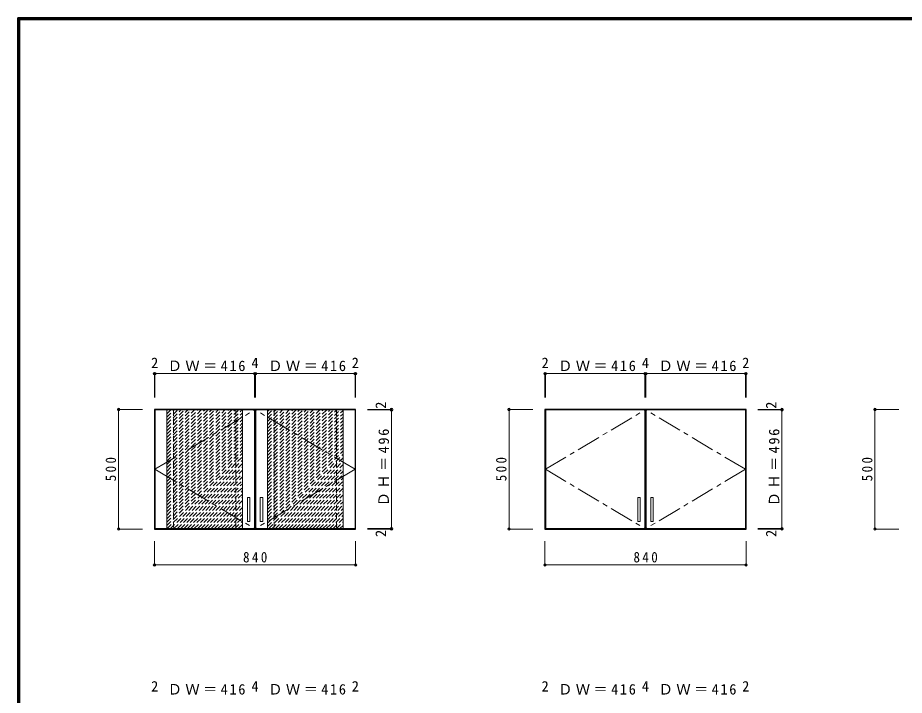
# Model space of a CAD drawing. Units: millimetres at full size, sheet at 1:20; details may follow other scales. Extents: x -4000 to 3800, y -2865 to 2783.
# Drawn here: x -4000 to -297, y -50 to 2783 of the extents above; entities that cross this region are included whole.
import ezdxf
from ezdxf.enums import TextEntityAlignment as Align

# ---------------------------------------------------------------- set-up
doc = ezdxf.new("R2010")
doc.units = ezdxf.units.MM
doc.header["$LTSCALE"] = 20
doc.header["$PDMODE"] = 32
doc.header["$PDSIZE"] = 10
doc.linetypes.add('CHAIN1', pattern=[8, 5, -1, 1, -1])
doc.linetypes.add('DASHED1', pattern=[1.8, 1.2, -0.6])
for name, color, linetype, lineweight in [('0-1_本体', 2, 'Continuous', 35), ('0-B_寸法', 7, 'Continuous', 9), ('1-2_扉', 3, 'Continuous', 25), ('1-3_扉仕上', 7, 'Continuous', 18), ('1-C_ハッチ', 4, 'DASHED1', 9), ('F-1_枠', 6, 'Continuous', 40)]:
    doc.layers.add(name, color=color, linetype=linetype, lineweight=lineweight)
doc.styles.add('ＭＳ ゴシック', font='')
doc.styles.get('ＭＳ ゴシック').set_extended_font_data('MS Gothic')

msp = doc.modelspace()

# ---------------------------------------------------------------- linework, layer by layer
at = {"layer": '0-1_本体', "color": 3, "lineweight": 25}
for p, q in [((-3428.78, 1145.36), (-3428.78, 645.36)), ((-2588.78, 1145.36), (-3428.78, 1145.36)), ((-2588.78, 645.36), (-2588.78, 1145.36)), ((-1797.93, 1145.36), (-1797.93, 645.36)), ((-957.93, 1145.36), (-1797.93, 1145.36)), ((-957.93, 645.36), (-957.93, 1145.36)), ((-3428.78, 645.36), (-2588.78, 645.36)), ((-1797.93, 645.36), (-957.93, 645.36))]:
    msp.add_line(p, q, dxfattribs=at)
at = {"layer": '0-B_寸法', "color": 4}
for p, q in [((-3428.78, 1295.36), (-3428.78, 1195.36)), ((-3428.78, 1295.36), (-3426.78, 1295.36)), ((-3426.78, 1295.36), (-3010.78, 1295.36)), ((-3426.78, 1295.36), (-3426.78, 1195.36)), ((-3010.78, 1295.36), (-3006.78, 1295.36)), ((-3010.78, 1295.36), (-3010.78, 1195.36)), ((-3006.78, 1295.36), (-2590.78, 1295.36)), ((-3006.78, 1295.36), (-3006.78, 1195.36)), ((-2590.78, 1295.36), (-2588.78, 1295.36)), ((-2590.78, 1295.36), (-2590.78, 1195.36)), ((-2588.78, 1295.36), (-2588.78, 1195.36)), ((-1797.93, 1295.36), (-1797.93, 1195.36)), ((-1797.93, 1295.36), (-1795.93, 1295.36)), ((-1795.93, 1295.36), (-1379.93, 1295.36)), ((-1795.93, 1295.36), (-1795.93, 1195.36)), ((-1379.93, 1295.36), (-1375.93, 1295.36)), ((-1379.93, 1295.36), (-1379.93, 1195.36)), ((-1375.93, 1295.36), (-959.93, 1295.36)), ((-1375.93, 1295.36), (-1375.93, 1195.36)), ((-959.93, 1295.36), (-957.93, 1295.36)), ((-959.93, 1295.36), (-959.93, 1195.36)), ((-957.93, 1295.36), (-957.93, 1195.36)), ((-3578.78, 1145.36), (-3478.78, 1145.36)), ((-3578.78, 1145.36), (-3578.78, 645.36)), ((-2438.78, 1145.36), (-2538.78, 1145.36)), ((-2438.78, 1143.36), (-2538.78, 1143.36)), ((-2438.78, 1145.36), (-2438.78, 1143.36)), ((-2438.78, 1143.36), (-2438.78, 647.36)), ((-1947.93, 1145.36), (-1847.93, 1145.36)), ((-1947.93, 1145.36), (-1947.93, 645.36)), ((-807.93, 1145.36), (-907.93, 1145.36)), ((-807.93, 1143.36), (-907.93, 1143.36)), ((-807.93, 1145.36), (-807.93, 1143.36)), ((-807.93, 1143.36), (-807.93, 647.36)), ((-419.38, 1145.36), (-319.38, 1145.36)), ((-419.38, 1145.36), (-419.38, 645.36)), ((-3578.78, 645.36), (-3478.78, 645.36)), ((-2438.78, 647.36), (-2538.78, 647.36)), ((-2438.78, 645.36), (-2538.78, 645.36)), ((-2438.78, 647.36), (-2438.78, 645.36)), ((-1947.93, 645.36), (-1847.93, 645.36)), ((-807.93, 647.36), (-907.93, 647.36)), ((-807.93, 645.36), (-907.93, 645.36)), ((-807.93, 647.36), (-807.93, 645.36)), ((-419.38, 645.36), (-319.38, 645.36)), ((-3428.78, 495.36), (-3428.78, 595.36)), ((-2588.78, 495.36), (-2588.78, 595.36)), ((-1797.93, 495.36), (-1797.93, 595.36)), ((-957.93, 495.36), (-957.93, 595.36)), ((-3428.78, 495.36), (-2588.78, 495.36)), ((-1797.93, 495.36), (-957.93, 495.36))]:
    msp.add_line(p, q, dxfattribs=at)
at = {"layer": '0-B_寸法'}
for p in [(-3428.78, 1295.36), (-3426.78, 1295.36), (-3010.78, 1295.36), (-3006.78, 1295.36), (-2590.78, 1295.36), (-2588.78, 1295.36), (-1797.93, 1295.36), (-1795.93, 1295.36), (-1379.93, 1295.36), (-1375.93, 1295.36), (-959.93, 1295.36), (-957.93, 1295.36), (-3578.78, 1145.36), (-2438.78, 1145.36), (-2438.78, 1143.36), (-1947.93, 1145.36), (-807.93, 1145.36), (-807.93, 1143.36), (-419.38, 1145.36), (-3578.78, 645.36), (-2438.78, 647.36), (-2438.78, 645.36), (-1947.93, 645.36), (-807.93, 647.36), (-807.93, 645.36), (-419.38, 645.36), (-3428.78, 495.36), (-2588.78, 495.36), (-1797.93, 495.36), (-957.93, 495.36)]:
    msp.add_point(p, dxfattribs=at)
at = {"layer": '1-2_扉', "color": 4, "linetype": 'CHAIN1', "lineweight": 9}
for p, q in [((-3426.78, 895.36), (-3010.78, 1143.36)), ((-2590.78, 895.36), (-3006.78, 1143.36)), ((-1795.92, 895.36), (-1379.92, 1143.36)), ((-959.92, 895.36), (-1375.93, 1143.36)), ((-3426.78, 895.36), (-3010.78, 647.36)), ((-2590.78, 895.36), (-3006.78, 647.36)), ((-1795.92, 895.36), (-1379.92, 647.36)), ((-959.92, 895.36), (-1375.93, 647.36))]:
    msp.add_line(p, q, dxfattribs=at)
at = {"layer": '1-2_扉'}
for p, q in [((-3010.78, 1143.36), (-3010.78, 647.36)), ((-3006.78, 1143.36), (-3006.78, 647.36)), ((-2590.78, 1143.36), (-3006.78, 1143.36)), ((-2590.78, 1143.36), (-2590.78, 647.36)), ((-1379.92, 1143.36), (-1379.92, 647.36)), ((-1375.93, 1143.36), (-1375.93, 647.36)), ((-959.92, 1143.36), (-1375.93, 1143.36)), ((-959.92, 1143.36), (-959.92, 647.36)), ((-3426.78, 647.36), (-3010.78, 647.36)), ((-3006.78, 647.36), (-2590.78, 647.36)), ((-1795.92, 647.36), (-1379.92, 647.36)), ((-1375.93, 647.36), (-959.92, 647.36))]:
    msp.add_line(p, q, dxfattribs=at)
for points in [[(-3010.78, 1143.36), (-3426.78, 1143.36), (-3426.78, 647.36)], [(-1379.92, 1143.36), (-1795.92, 1143.36), (-1795.92, 647.36)]]:
    msp.add_lwpolyline(points, dxfattribs=at)
at = {"layer": '1-3_扉仕上'}
for p, q in [((-3376.78, 1143.36), (-3376.78, 647.36)), ((-3060.78, 1143.36), (-3060.78, 647.36)), ((-2956.78, 1143.36), (-2956.78, 647.36)), ((-2640.78, 1143.36), (-2640.78, 647.36)), ((-3040.78, 777.36), (-3040.78, 677.36)), ((-3030.78, 777.36), (-3040.78, 777.36)), ((-3030.78, 677.36), (-3030.78, 777.36)), ((-2986.78, 777.36), (-2986.78, 677.36)), ((-2976.78, 777.36), (-2986.78, 777.36)), ((-2976.78, 677.36), (-2976.78, 777.36)), ((-1409.93, 777.36), (-1409.93, 677.36)), ((-1399.93, 777.36), (-1409.93, 777.36)), ((-1399.93, 677.36), (-1399.93, 777.36)), ((-1355.93, 777.36), (-1355.93, 677.36)), ((-1345.93, 777.36), (-1355.93, 777.36)), ((-1345.93, 677.36), (-1345.93, 777.36)), ((-3040.78, 677.36), (-3030.78, 677.36)), ((-2986.78, 677.36), (-2976.78, 677.36)), ((-1409.93, 677.36), (-1399.93, 677.36)), ((-1355.93, 677.36), (-1345.93, 677.36))]:
    msp.add_line(p, q, dxfattribs=at)
at = {"layer": '1-3_扉仕上', "linetype": 'DASHED1'}
for p, q in [((-3348.78, 1143.36), (-3348.78, 647.36)), ((-3088.78, 1143.36), (-3088.78, 647.36)), ((-2928.78, 1143.36), (-2928.78, 647.36)), ((-2668.78, 1143.36), (-2668.78, 647.36))]:
    msp.add_line(p, q, dxfattribs=at)
at = {"layer": '1-C_ハッチ'}
for p, q in [((-3376.78, 1141.22), (-3374.64, 1143.36)), ((-3376.78, 1127.08), (-3360.5, 1143.36)), ((-3376.78, 1112.94), (-3346.36, 1143.36)), ((-3376.78, 1098.79), (-3332.22, 1143.36)), ((-3376.78, 1084.65), (-3318.08, 1143.36)), ((-3376.78, 1070.51), (-3303.93, 1143.36)), ((-3376.78, 1056.37), (-3289.79, 1143.36)), ((-3376.78, 1042.22), (-3275.65, 1143.36)), ((-3376.78, 1028.08), (-3261.51, 1143.36)), ((-3376.78, 1013.94), (-3247.36, 1143.36)), ((-3376.78, 999.8), (-3233.22, 1143.36)), ((-3376.78, 985.66), (-3219.08, 1143.36)), ((-3376.78, 971.51), (-3204.94, 1143.36)), ((-3376.78, 957.37), (-3190.8, 1143.36)), ((-3376.78, 943.23), (-3176.65, 1143.36)), ((-3376.78, 929.09), (-3162.51, 1143.36)), ((-3376.78, 914.95), (-3148.37, 1143.36)), ((-3376.78, 900.8), (-3134.23, 1143.36)), ((-3376.78, 886.66), (-3120.09, 1143.36)), ((-3376.78, 872.52), (-3105.94, 1143.36)), ((-3376.78, 858.38), (-3091.8, 1143.36)), ((-3376.78, 844.23), (-3077.66, 1143.36)), ((-3376.78, 830.09), (-3063.52, 1143.36)), ((-3376.78, 815.95), (-3060.78, 1131.95)), ((-3376.78, 801.81), (-3060.78, 1117.81)), ((-2956.78, 1136.96), (-2950.38, 1143.36)), ((-2956.78, 1122.81), (-2936.24, 1143.36)), ((-2956.78, 1108.67), (-2922.1, 1143.36)), ((-2956.78, 1094.53), (-2907.95, 1143.36)), ((-2956.78, 1080.39), (-2893.81, 1143.36)), ((-2956.78, 1066.24), (-2879.67, 1143.36)), ((-2956.78, 1052.1), (-2865.53, 1143.36)), ((-2956.78, 1037.96), (-2851.38, 1143.36)), ((-2956.78, 1023.82), (-2837.24, 1143.36)), ((-2956.78, 1009.68), (-2823.1, 1143.36)), ((-2956.78, 995.53), (-2808.96, 1143.36)), ((-2956.78, 981.39), (-2794.82, 1143.36)), ((-2956.78, 967.25), (-2780.67, 1143.36)), ((-2956.78, 953.11), (-2766.53, 1143.36)), ((-2956.78, 938.97), (-2752.39, 1143.36)), ((-2956.78, 924.82), (-2738.25, 1143.36)), ((-2956.78, 910.68), (-2724.11, 1143.36)), ((-2956.78, 896.54), (-2709.96, 1143.36)), ((-2956.78, 882.4), (-2695.82, 1143.36)), ((-2956.78, 868.26), (-2681.68, 1143.36)), ((-2956.78, 854.11), (-2667.54, 1143.36)), ((-2956.78, 839.97), (-2653.39, 1143.36)), ((-2956.78, 825.83), (-2640.78, 1141.83)), ((-2956.78, 811.69), (-2640.78, 1127.69)), ((-2956.78, 797.54), (-2640.78, 1113.54)), ((-3376.78, 787.67), (-3060.78, 1103.67)), ((-3376.78, 773.52), (-3060.78, 1089.52)), ((-3376.78, 759.38), (-3060.78, 1075.38)), ((-2956.78, 783.4), (-2640.78, 1099.4)), ((-2956.78, 769.26), (-2640.78, 1085.26)), ((-3376.78, 745.24), (-3060.78, 1061.24)), ((-3376.78, 731.1), (-3060.78, 1047.1)), ((-2956.78, 755.12), (-2640.78, 1071.12)), ((-2956.78, 740.98), (-2640.78, 1056.98)), ((-2956.78, 726.83), (-2640.78, 1042.83)), ((-3376.78, 716.96), (-3060.78, 1032.96)), ((-3376.78, 702.81), (-3060.78, 1018.81)), ((-3376.78, 688.67), (-3060.78, 1004.67)), ((-2956.78, 712.69), (-2640.78, 1028.69)), ((-2956.78, 698.55), (-2640.78, 1014.55)), ((-2956.78, 684.41), (-2640.78, 1000.41)), ((-3376.78, 674.53), (-3060.78, 990.53)), ((-3376.78, 660.39), (-3060.78, 976.39)), ((-2956.78, 670.27), (-2640.78, 986.27)), ((-2956.78, 656.12), (-2640.78, 972.12)), ((-3375.67, 647.36), (-3060.78, 962.24)), ((-3361.53, 647.36), (-3060.78, 948.1)), ((-3347.38, 647.36), (-3060.78, 933.96)), ((-2951.41, 647.36), (-2640.78, 957.98)), ((-2937.26, 647.36), (-2640.78, 943.84)), ((-2923.12, 647.36), (-2640.78, 929.7)), ((-3333.24, 647.36), (-3060.78, 919.82)), ((-3319.1, 647.36), (-3060.78, 905.68)), ((-3304.96, 647.36), (-3060.78, 891.53)), ((-2908.98, 647.36), (-2640.78, 915.55)), ((-2894.84, 647.36), (-2640.78, 901.41)), ((-3290.82, 647.36), (-3060.78, 877.39)), ((-3276.67, 647.36), (-3060.78, 863.25)), ((-2880.69, 647.36), (-2640.78, 887.27)), ((-2866.55, 647.36), (-2640.78, 873.13)), ((-2852.41, 647.36), (-2640.78, 858.99)), ((-3262.53, 647.36), (-3060.78, 849.11)), ((-3248.39, 647.36), (-3060.78, 834.97)), ((-3234.25, 647.36), (-3060.78, 820.82)), ((-2838.27, 647.36), (-2640.78, 844.84)), ((-2824.13, 647.36), (-2640.78, 830.7)), ((-2809.98, 647.36), (-2640.78, 816.56)), ((-3220.11, 647.36), (-3060.78, 806.68)), ((-3205.96, 647.36), (-3060.78, 792.54)), ((-3191.82, 647.36), (-3060.78, 778.4)), ((-2795.84, 647.36), (-2640.78, 802.42)), ((-2781.7, 647.36), (-2640.78, 788.28)), ((-3177.68, 647.36), (-3060.78, 764.26)), ((-3163.54, 647.36), (-3060.78, 750.11)), ((-2767.56, 647.36), (-2640.78, 774.13)), ((-2753.42, 647.36), (-2640.78, 759.99)), ((-2739.27, 647.36), (-2640.78, 745.85)), ((-3149.39, 647.36), (-3060.78, 735.97)), ((-3135.25, 647.36), (-3060.78, 721.83)), ((-3121.11, 647.36), (-3060.78, 707.69)), ((-2725.13, 647.36), (-2640.78, 731.71)), ((-2710.99, 647.36), (-2640.78, 717.56)), ((-3106.97, 647.36), (-3060.78, 693.54)), ((-3092.83, 647.36), (-3060.78, 679.4)), ((-2696.85, 647.36), (-2640.78, 703.42)), ((-2682.7, 647.36), (-2640.78, 689.28)), ((-2668.56, 647.36), (-2640.78, 675.14)), ((-3078.68, 647.36), (-3060.78, 665.26)), ((-3064.54, 647.36), (-3060.78, 651.12)), ((-2654.42, 647.36), (-2640.78, 661))]:
    msp.add_line(p, q, dxfattribs=at)
at = {"layer": 'F-1_枠'}
for p, q in [((-4000, 2783.33), (3800, 2783.33)), ((-4000, 2783.33), (-4000, -2796.67)), ((-4000, 2780), (3800, 2780)), ((-3996.67, 2783.33), (-3996.67, -2796.67)), ((-3993.33, 2783.33), (-3993.33, -2796.67)), ((-4000, 2776.67), (3800, 2776.67))]:
    msp.add_line(p, q, dxfattribs=at)

# ---------------------------------------------------------------- texts
at = {"layer": '0-B_寸法', "style": 'ＭＳ ゴシック'}
for s, p in [('2', (-3442.78, 1305.36)), ('4', (-3023.78, 1305.36)), ('2', (-2604.78, 1305.36)), ('2', (-1811.93, 1305.36)), ('4', (-1392.93, 1305.36)), ('2', (-973.93, 1305.36)), ('2', (-3442.78, -47)), ('4', (-3023.78, -47)), ('2', (-2604.78, -47)), ('2', (-1811.93, -47)), ('4', (-1392.93, -47)), ('2', (-973.93, -47))]:
    msp.add_text(s, height=43.99, dxfattribs=at).set_placement(p, align=Align.BOTTOM_LEFT)
for p in [(-2448.78, 1148.36), (-817.93, 1148.36), (-2448.78, 612.36), (-817.93, 612.36)]:
    msp.add_text('2', height=43.99, rotation=90, dxfattribs=at).set_placement(p, align=Align.BOTTOM_LEFT)
at = {"layer": '0-B_寸法', "char_height": 43.99, "attachment_point": 7, "style": 'ＭＳ ゴシック'}
for s, insert in [('\\T1.23;ＤＷ＝416', (-3373.78, 1305.36)), ('\\T1.23;ＤＷ＝416', (-2953.78, 1305.36)), ('\\T1.23;ＤＷ＝416', (-1742.93, 1305.36)), ('\\T1.23;ＤＷ＝416', (-1322.93, 1305.36)), ('\\T1.38;\\W0.9;840', (-3058.78, 505.36)), ('\\T1.38;\\W0.9;840', (-1427.93, 505.36)), ('\\T1.23;ＤＷ＝416', (-3373.78, -47)), ('\\T1.23;ＤＷ＝416', (-2953.78, -47)), ('\\T1.23;ＤＷ＝416', (-1742.93, -47)), ('\\T1.23;ＤＷ＝416', (-1322.93, -47))]:
    msp.add_mtext(s, dxfattribs=dict(at, insert=insert))
at = {"layer": '0-B_寸法', "char_height": 43.99, "attachment_point": 7, "rotation": 90, "style": 'ＭＳ ゴシック'}
for s, insert in [('\\T1.23;ＤＨ＝496', (-2448.78, 740.36)), ('\\T1.23;ＤＨ＝496', (-817.93, 740.36)), ('\\T1.38;\\W0.9;500', (-3588.78, 845.36)), ('\\T1.38;\\W0.9;500', (-1957.93, 845.36)), ('\\T1.38;\\W0.9;500', (-429.38, 845.36))]:
    msp.add_mtext(s, dxfattribs=dict(at, insert=insert))

doc.saveas('drawing.dxf')
